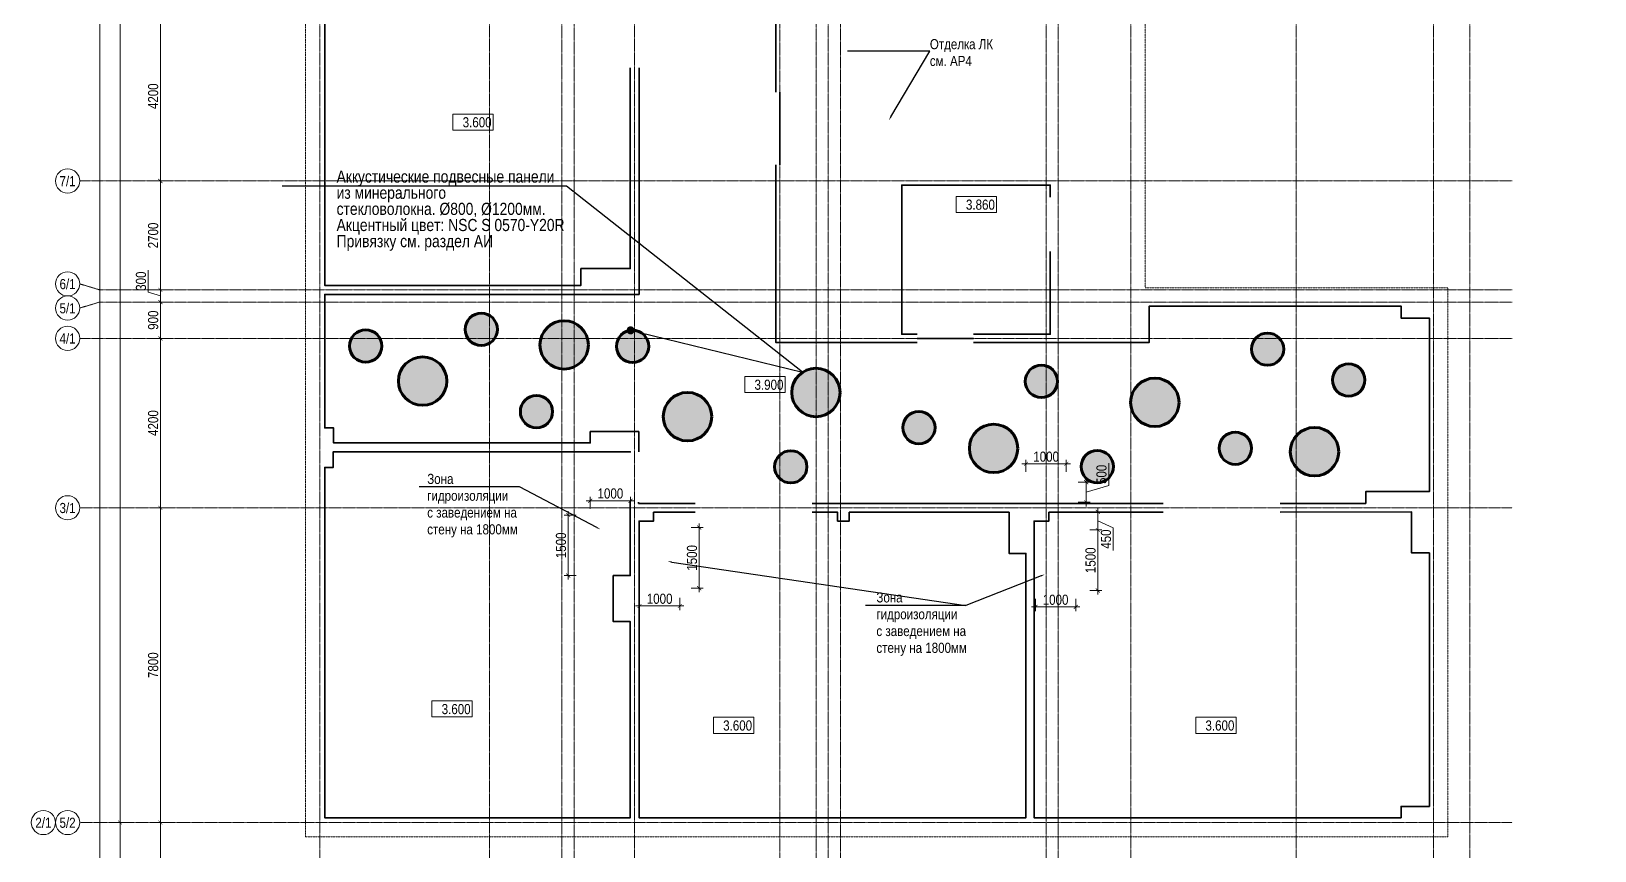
# Model space of a CAD drawing. Header units: millimetres. Extents: x -328335 to 1213373, y -208171 to 164144.
# Drawn here: x -7155 to 31598, y 12801 to 33110 of the extents above; entities that cross this region are included whole.
import ezdxf
from ezdxf import colors
from ezdxf.entities.mleader import LeaderData, LeaderLine
from ezdxf.enums import TextEntityAlignment as Align
from ezdxf.math import Vec2, Vec3

# ---------------------------------------------------------------- set-up
doc = ezdxf.new("R2010")
doc.units = ezdxf.units.MM
doc.header["$LTSCALE"] = 0.5
doc.linetypes.add('CENTER', pattern=[50.8, 31.75, -6.35, 6.35, -6.35])
doc.linetypes.add('DASHED', pattern=[19.05, 12.7, -6.35])
doc.layers.get('Defpoints').update_dxf_attribs({"color": 140})
for name, color, linetype, lineweight in [('АИ_Плинтус', 3, 'Continuous', 9), ('АИ_Полы', 1, 'Continuous', 9), ('АИ_Полы_размеры', 7, 'Continuous', 5), ('АР6_потолок_отм', 5, 'Continuous', 5), ('АЦ_Бафы', 8, 'Continuous', 0), ('АЦ_Выноски', 7, 'Continuous', 5), ('АЦ_Стены', 8, 'Continuous', 70), ('РД_Оси_размер', 8, 'Continuous', 0)]:
    doc.layers.add(name, color=color, linetype=linetype, lineweight=lineweight)
doc.layers.add('АИ_Т_Профиль', color=2, linetype='Continuous', lineweight=40, true_color=0xffff00)
doc.layers.add('РД_Оси_100', color=7, linetype='Continuous', lineweight=0, true_color=0x525252)
doc.layers.add('АР_Делит', color=120, linetype='Continuous', lineweight=0, plot=False)
doc.styles.add('Arial_Narrow_08', font='ARIALN.TTF', dxfattribs={"width": 0.8})
doc.styles.add('style1', font='ARIALN.TTF')
doc.styles.add('ккк', font='isocpeur.ttf', dxfattribs={"width": 0.85, "oblique": 15})
doc.dimstyles.new('Dim100_ареал', dxfattribs={"dimscale": 100, "dimtxt": 2.5, "dimasz": 1, "dimexe": 1, "dimexo": 1, "dimgap": 0.5, "dimtad": 1, "dimzin": 12, "dimdsep": 46, "dimtxsty": 'style1', "dimblk": 'ARCHTICK', "dimcen": 1, "dimdle": 1, "dimaunit": 1, "dimadec": 0, "dimazin": 3, "dimtfac": 1, "dimtmove": 1, "dimatfit": 3, "dimldrblk": 'OPEN30', "dimfxl": 2, "dimfxlon": 1, "dimtolj": 1, "dimtzin": 0, "dimlwd": 5, "dimlwe": 5, "dimarcsym": 0})

# ---------------------------------------------------------------- blocks, each defined once
blk = doc.blocks.new('A-iden')
at = {"linetype": 'Continuous', "lineweight": 5}
blk.add_circle((0, -4), 3, dxfattribs=at)
at = {"color": 0, "linetype": 'Continuous', "lineweight": 20, "style": 'ккк', "width": 0.85}
blk.add_attdef('ID', text='', height=4, dxfattribs=at).set_placement((0.31, -3.85), align=Align.MIDDLE_CENTER)
blk = doc.blocks.new('_ArchTick')
at = {"color": 0, "linetype": 'ByBlock', "const_width": 0.15}
blk.add_lwpolyline([(-0.5, -0.5), (0.5, 0.5)], dxfattribs=at)
blk = doc.blocks.new('*D402')
at = {"layer": 'Defpoints', "color": 0, "transparency": 16777216}
for p in [(-5455, 134700), (-2955, 134700), (-2955, 0)]:
    blk.add_point(p, dxfattribs=at)
at = {"layer": 'РД_Оси_размер', "color": 0, "lineweight": 5, "transparency": 16777216}
for p, q in [((-5255, 134700), (-5555, 134700)), ((-5455, -100), (-5455, 134800)), ((-5255, 0), (-5555, 0))]:
    blk.add_line(p, q, dxfattribs=at)
at = {"layer": 'РД_Оси_размер', "color": 0, "lineweight": 5, "transparency": 16777216, "xscale": 100, "yscale": 100, "zscale": 100}
for p, rotation in [((-5455, 134700), 90), ((-5455, 0), 270)]:
    blk.add_blockref('_ArchTick', p, dxfattribs=dict(at, rotation=rotation))
at = {"layer": 'РД_Оси_размер', "color": 0, "transparency": 16777216, "insert": (-5633, 67350), "char_height": 250, "attachment_point": 5, "rotation": 90, "style": 'style1'}
blk.add_mtext('\\A1;134700', dxfattribs=at)
blk = doc.blocks.new('_Open30')
at = {"color": 0, "linetype": 'ByBlock', "lineweight": -2}
for p, q in [((-1, 0.27), (0, 0)), ((0, 0), (-1, -0.27)), ((0, 0), (-1, 0))]:
    blk.add_line(p, q, dxfattribs=at)
blk = doc.blocks.new('*D31')
at = {"layer": 'Defpoints', "color": 0, "transparency": 16777216}
for p in [(-3955, 13500), (-3220, 13500), (-2955, 0)]:
    blk.add_point(p, dxfattribs=at)
at = {"layer": 'РД_Оси_размер', "color": 0, "lineweight": 5, "transparency": 16777216}
for p, q in [((-3955, -100), (-3955, 13600)), ((-3755, 13500), (-4055, 13500)), ((-3755, 0), (-4055, 0))]:
    blk.add_line(p, q, dxfattribs=at)
at = {"layer": 'РД_Оси_размер', "color": 0, "lineweight": 5, "transparency": 16777216, "xscale": 100, "yscale": 100, "zscale": 100}
for p, rotation in [((-3955, 13500), 90), ((-3955, 0), 270)]:
    blk.add_blockref('_ArchTick', p, dxfattribs=dict(at, rotation=rotation))
at = {"layer": 'РД_Оси_размер', "color": 0, "transparency": 16777216, "insert": (-4133, 6750), "char_height": 250, "attachment_point": 5, "rotation": 90, "style": 'style1'}
blk.add_mtext('\\A1;13500', dxfattribs=at)
blk = doc.blocks.new('*D32')
at = {"layer": 'Defpoints', "color": 0, "transparency": 16777216}
for p in [(-3955, 21300), (-2955, 21300), (-3220, 13500)]:
    blk.add_point(p, dxfattribs=at)
at = {"layer": 'РД_Оси_размер', "color": 0, "lineweight": 5, "transparency": 16777216}
for p, q in [((-3955, 13400), (-3955, 21400)), ((-3755, 21300), (-4055, 21300)), ((-3755, 13500), (-4055, 13500))]:
    blk.add_line(p, q, dxfattribs=at)
at = {"layer": 'РД_Оси_размер', "color": 0, "lineweight": 5, "transparency": 16777216, "xscale": 100, "yscale": 100, "zscale": 100}
for p, rotation in [((-3955, 21300), 90), ((-3955, 13500), 270)]:
    blk.add_blockref('_ArchTick', p, dxfattribs=dict(at, rotation=rotation))
at = {"layer": 'РД_Оси_размер', "color": 0, "transparency": 16777216, "insert": (-4133, 17400), "char_height": 250, "attachment_point": 5, "rotation": 90, "style": 'style1'}
blk.add_mtext('\\A1;7800', dxfattribs=at)
blk = doc.blocks.new('*D403')
at = {"layer": 'Defpoints', "color": 0, "transparency": 16777216}
for p in [(-3955, 25500), (-2955, 25500), (-2955, 21300)]:
    blk.add_point(p, dxfattribs=at)
at = {"layer": 'РД_Оси_размер', "color": 0, "lineweight": 5, "transparency": 16777216}
for p, q in [((-3955, 21200), (-3955, 25600)), ((-3755, 25500), (-4055, 25500)), ((-3755, 21300), (-4055, 21300))]:
    blk.add_line(p, q, dxfattribs=at)
at = {"layer": 'РД_Оси_размер', "color": 0, "lineweight": 5, "transparency": 16777216, "xscale": 100, "yscale": 100, "zscale": 100}
for p, rotation in [((-3955, 25500), 90), ((-3955, 21300), 270)]:
    blk.add_blockref('_ArchTick', p, dxfattribs=dict(at, rotation=rotation))
at = {"layer": 'РД_Оси_размер', "color": 0, "transparency": 16777216, "insert": (-4133, 23400), "char_height": 250, "attachment_point": 5, "rotation": 90, "style": 'style1'}
blk.add_mtext('\\A1;4200', dxfattribs=at)
blk = doc.blocks.new('*D404')
at = {"layer": 'Defpoints', "color": 0, "transparency": 16777216}
for p in [(-3955, 26400), (-2955, 26400), (-2955, 25500)]:
    blk.add_point(p, dxfattribs=at)
at = {"layer": 'РД_Оси_размер', "color": 0, "lineweight": 5, "transparency": 16777216}
for p, q in [((-3755, 26400), (-4055, 26400)), ((-3955, 25400), (-3955, 26500)), ((-3755, 25500), (-4055, 25500))]:
    blk.add_line(p, q, dxfattribs=at)
at = {"layer": 'РД_Оси_размер', "color": 0, "lineweight": 5, "transparency": 16777216, "xscale": 100, "yscale": 100, "zscale": 100}
for p, rotation in [((-3955, 26400), 90), ((-3955, 25500), 270)]:
    blk.add_blockref('_ArchTick', p, dxfattribs=dict(at, rotation=rotation))
at = {"layer": 'РД_Оси_размер', "color": 0, "transparency": 16777216, "insert": (-4133, 25950), "char_height": 250, "attachment_point": 5, "rotation": 90, "style": 'style1'}
blk.add_mtext('\\A1;900', dxfattribs=at)
blk = doc.blocks.new('*D405')
at = {"layer": 'Defpoints', "color": 0, "transparency": 16777216}
for p in [(-3955, 26700), (-2955, 26700), (-2955, 26400)]:
    blk.add_point(p, dxfattribs=at)
at = {"layer": 'РД_Оси_размер', "color": 0, "lineweight": 5, "transparency": 16777216}
for p, q in [((-4258, 26641), (-4258, 27193)), ((-3955, 26300), (-3955, 26800)), ((-3955, 26550), (-4258, 26641)), ((-3755, 26700), (-4055, 26700)), ((-3755, 26400), (-4055, 26400))]:
    blk.add_line(p, q, dxfattribs=at)
at = {"layer": 'РД_Оси_размер', "color": 0, "lineweight": 5, "transparency": 16777216, "xscale": 100, "yscale": 100, "zscale": 100}
for p, rotation in [((-3955, 26700), 90), ((-3955, 26400), 270)]:
    blk.add_blockref('_ArchTick', p, dxfattribs=dict(at, rotation=rotation))
at = {"layer": 'РД_Оси_размер', "color": 0, "transparency": 16777216, "insert": (-4435, 26917), "char_height": 250, "attachment_point": 5, "rotation": 90, "style": 'style1'}
blk.add_mtext('\\A1;300', dxfattribs=at)
blk = doc.blocks.new('*D406')
at = {"layer": 'Defpoints', "color": 0, "transparency": 16777216}
for p in [(-3955, 29400), (-2955, 29400), (-2955, 26700)]:
    blk.add_point(p, dxfattribs=at)
at = {"layer": 'РД_Оси_размер', "color": 0, "lineweight": 5, "transparency": 16777216}
for p, q in [((-3955, 26600), (-3955, 29500)), ((-3755, 29400), (-4055, 29400)), ((-3755, 26700), (-4055, 26700))]:
    blk.add_line(p, q, dxfattribs=at)
at = {"layer": 'РД_Оси_размер', "color": 0, "lineweight": 5, "transparency": 16777216, "xscale": 100, "yscale": 100, "zscale": 100}
for p, rotation in [((-3955, 29400), 90), ((-3955, 26700), 270)]:
    blk.add_blockref('_ArchTick', p, dxfattribs=dict(at, rotation=rotation))
at = {"layer": 'РД_Оси_размер', "color": 0, "transparency": 16777216, "insert": (-4133, 28050), "char_height": 250, "attachment_point": 5, "rotation": 90, "style": 'style1'}
blk.add_mtext('\\A1;2700', dxfattribs=at)
blk = doc.blocks.new('*D407')
at = {"layer": 'Defpoints', "color": 0, "transparency": 16777216}
for p in [(-3955, 33600), (-2955, 33600), (-2955, 29400)]:
    blk.add_point(p, dxfattribs=at)
at = {"layer": 'РД_Оси_размер', "color": 0, "lineweight": 5, "transparency": 16777216}
for p, q in [((-3755, 33600), (-4055, 33600)), ((-3955, 29300), (-3955, 33700)), ((-3755, 29400), (-4055, 29400))]:
    blk.add_line(p, q, dxfattribs=at)
at = {"layer": 'РД_Оси_размер', "color": 0, "lineweight": 5, "transparency": 16777216, "xscale": 100, "yscale": 100, "zscale": 100}
for p, rotation in [((-3955, 33600), 90), ((-3955, 29400), 270)]:
    blk.add_blockref('_ArchTick', p, dxfattribs=dict(at, rotation=rotation))
at = {"layer": 'РД_Оси_размер', "color": 0, "transparency": 16777216, "insert": (-4133, 31500), "char_height": 250, "attachment_point": 5, "rotation": 90, "style": 'style1'}
blk.add_mtext('\\A1;4200', dxfattribs=at)
blk = doc.blocks.new('*D445')
at = {"layer": 'Defpoints', "color": 0, "transparency": 16777216}
for p in [(-4955, 13500), (-2955, 13500), (-2955, 0)]:
    blk.add_point(p, dxfattribs=at)
at = {"layer": 'РД_Оси_размер', "color": 0, "lineweight": 5, "transparency": 16777216}
for p, q in [((-4955, -100), (-4955, 13600)), ((-4755, 13500), (-5055, 13500)), ((-4755, 0), (-5055, 0))]:
    blk.add_line(p, q, dxfattribs=at)
at = {"layer": 'РД_Оси_размер', "color": 0, "lineweight": 5, "transparency": 16777216, "xscale": 100, "yscale": 100, "zscale": 100}
for p, rotation in [((-4955, 13500), 90), ((-4955, 0), 270)]:
    blk.add_blockref('_ArchTick', p, dxfattribs=dict(at, rotation=rotation))
at = {"layer": 'РД_Оси_размер', "color": 0, "transparency": 16777216, "insert": (-5133, 6750), "char_height": 250, "attachment_point": 5, "rotation": 90, "style": 'style1'}
blk.add_mtext('\\A1;13500', dxfattribs=at)
blk = doc.blocks.new('*D446')
at = {"layer": 'Defpoints', "color": 0, "transparency": 16777216}
for p in [(-4955, 63900), (-2955, 63900), (-2955, 13500)]:
    blk.add_point(p, dxfattribs=at)
at = {"layer": 'РД_Оси_размер', "color": 0, "lineweight": 5, "transparency": 16777216}
for p, q in [((-4955, 13400), (-4955, 64000)), ((-4755, 63900), (-5055, 63900)), ((-4755, 13500), (-5055, 13500))]:
    blk.add_line(p, q, dxfattribs=at)
at = {"layer": 'РД_Оси_размер', "color": 0, "lineweight": 5, "transparency": 16777216, "xscale": 100, "yscale": 100, "zscale": 100}
for p, rotation in [((-4955, 63900), 90), ((-4955, 13500), 270)]:
    blk.add_blockref('_ArchTick', p, dxfattribs=dict(at, rotation=rotation))
at = {"layer": 'РД_Оси_размер', "color": 0, "transparency": 16777216, "insert": (-5133, 38700), "char_height": 250, "attachment_point": 5, "rotation": 90, "style": 'style1'}
blk.add_mtext('\\A1;50400', dxfattribs=at)
blk = doc.blocks.new('Отметка_план')
at = {"color": 7, "lineweight": 5}
blk.add_lwpolyline([(0, 0), (10, 0), (10, 4), (0, 4)], close=True, dxfattribs=at)
at = {"style": 'Arial_Narrow_08', "width": 0.8}
blk.add_attdef('OTMG', text='', height=2.5, dxfattribs=at).set_placement((9.06, 0.7), align=Align.RIGHT)
blk = doc.blocks.new('*D187')
at = {"layer": 'Defpoints', "color": 0, "transparency": 16777216}
for p in [(7900, 20809), (7900, 19309), (9401, 19309)]:
    blk.add_point(p, dxfattribs=at)
at = {"layer": 'АИ_Полы_размеры', "color": 0, "lineweight": 5, "transparency": 16777216}
for p, q in [((9201, 20809), (9501, 20809)), ((9401, 20909), (9401, 19209)), ((9201, 19309), (9501, 19309))]:
    blk.add_line(p, q, dxfattribs=at)
at = {"layer": 'АИ_Полы_размеры', "color": 0, "lineweight": 5, "transparency": 16777216, "xscale": 100, "yscale": 100, "zscale": 100}
for p, rotation in [((9401, 20809), 90), ((9401, 19309), 270)]:
    blk.add_blockref('_ArchTick', p, dxfattribs=dict(at, rotation=rotation))
at = {"layer": 'АИ_Полы_размеры', "color": 0, "transparency": 16777216, "insert": (9223, 20059), "char_height": 250, "attachment_point": 5, "rotation": 90, "style": 'style1'}
blk.add_mtext('\\A1;1500', dxfattribs=at)
blk = doc.blocks.new('*D188')
at = {"layer": 'Defpoints', "color": 0, "transparency": 16777216}
for p in [(7920, 19310), (8920, 19310), (8920, 18867)]:
    blk.add_point(p, dxfattribs=at)
at = {"layer": 'АИ_Полы_размеры', "color": 0, "lineweight": 5, "transparency": 16777216}
for p, q in [((7920, 19067), (7920, 18767)), ((8920, 19067), (8920, 18767)), ((7820, 18867), (9020, 18867))]:
    blk.add_line(p, q, dxfattribs=at)
at = {"layer": 'АИ_Полы_размеры', "color": 0, "lineweight": 5, "transparency": 16777216, "xscale": 100, "yscale": 100, "zscale": 100, "rotation": 180}
blk.add_blockref('_ArchTick', (7920, 18867), dxfattribs=at)
at = {"layer": 'АИ_Полы_размеры', "color": 0, "lineweight": 5, "transparency": 16777216, "xscale": 100, "yscale": 100, "zscale": 100}
blk.add_blockref('_ArchTick', (8920, 18867), dxfattribs=at)
at = {"layer": 'АИ_Полы_размеры', "color": 0, "transparency": 16777216, "insert": (8420, 19045), "char_height": 250, "attachment_point": 5, "style": 'style1'}
blk.add_mtext('\\A1;1000', dxfattribs=at)
blk = doc.blocks.new('*D195')
at = {"layer": 'Defpoints', "color": 0, "transparency": 16777216}
for p in [(6700, 21120), (6154, 19620), (6700, 19620)]:
    blk.add_point(p, dxfattribs=at)
at = {"layer": 'АИ_Полы_размеры', "color": 0, "lineweight": 5, "transparency": 16777216}
for p, q in [((6354, 21120), (6054, 21120)), ((6154, 21220), (6154, 19520)), ((6354, 19620), (6054, 19620))]:
    blk.add_line(p, q, dxfattribs=at)
at = {"layer": 'АИ_Полы_размеры', "color": 0, "lineweight": 5, "transparency": 16777216, "xscale": 100, "yscale": 100, "zscale": 100}
for p, rotation in [((6154, 21120), 90), ((6154, 19620), 270)]:
    blk.add_blockref('_ArchTick', p, dxfattribs=dict(at, rotation=rotation))
at = {"layer": 'АИ_Полы_размеры', "color": 0, "transparency": 16777216, "insert": (5976, 20370), "char_height": 250, "attachment_point": 5, "rotation": 90, "style": 'style1'}
blk.add_mtext('\\A1;1500', dxfattribs=at)
blk = doc.blocks.new('*D196')
at = {"layer": 'Defpoints', "color": 0, "transparency": 16777216}
for p in [(7700, 21476), (6700, 19620), (7700, 19620)]:
    blk.add_point(p, dxfattribs=at)
at = {"layer": 'АИ_Полы_размеры', "color": 0, "lineweight": 5, "transparency": 16777216}
for p, q in [((6600, 21476), (7800, 21476)), ((6700, 21276), (6700, 21576)), ((7700, 21276), (7700, 21576))]:
    blk.add_line(p, q, dxfattribs=at)
at = {"layer": 'АИ_Полы_размеры', "color": 0, "lineweight": 5, "transparency": 16777216, "xscale": 100, "yscale": 100, "zscale": 100, "rotation": 180}
blk.add_blockref('_ArchTick', (6700, 21476), dxfattribs=at)
at = {"layer": 'АИ_Полы_размеры', "color": 0, "lineweight": 5, "transparency": 16777216, "xscale": 100, "yscale": 100, "zscale": 100}
blk.add_blockref('_ArchTick', (7700, 21476), dxfattribs=at)
at = {"layer": 'АИ_Полы_размеры', "color": 0, "transparency": 16777216, "insert": (7200, 21654), "char_height": 250, "attachment_point": 5, "style": 'style1'}
blk.add_mtext('\\A1;1000', dxfattribs=at)
blk = doc.blocks.new('*D201')
at = {"layer": 'Defpoints', "color": 0, "transparency": 16777216}
for p in [(18500, 22389), (17500, 21436), (18500, 21436)]:
    blk.add_point(p, dxfattribs=at)
at = {"layer": 'АИ_Полы_размеры', "color": 0, "lineweight": 5, "transparency": 16777216}
for p, q in [((17500, 22189), (17500, 22489)), ((18500, 22189), (18500, 22489)), ((17400, 22389), (18600, 22389))]:
    blk.add_line(p, q, dxfattribs=at)
at = {"layer": 'АИ_Полы_размеры', "color": 0, "lineweight": 5, "transparency": 16777216, "xscale": 100, "yscale": 100, "zscale": 100, "rotation": 180}
blk.add_blockref('_ArchTick', (17500, 22389), dxfattribs=at)
at = {"layer": 'АИ_Полы_размеры', "color": 0, "lineweight": 5, "transparency": 16777216, "xscale": 100, "yscale": 100, "zscale": 100}
blk.add_blockref('_ArchTick', (18500, 22389), dxfattribs=at)
at = {"layer": 'АИ_Полы_размеры', "color": 0, "transparency": 16777216, "insert": (18000, 22566), "char_height": 250, "attachment_point": 5, "style": 'style1'}
blk.add_mtext('\\A1;1000', dxfattribs=at)
blk = doc.blocks.new('*D202')
at = {"layer": 'Defpoints', "color": 0, "transparency": 16777216}
for p in [(18500, 21936), (18992, 21936), (18500, 21436)]:
    blk.add_point(p, dxfattribs=at)
at = {"layer": 'АИ_Полы_размеры', "color": 0, "lineweight": 5, "transparency": 16777216}
for p, q in [((19550, 21853), (19550, 22406)), ((18792, 21936), (19092, 21936)), ((18992, 21336), (18992, 22036)), ((18992, 21686), (19550, 21853)), ((18792, 21436), (19092, 21436))]:
    blk.add_line(p, q, dxfattribs=at)
at = {"layer": 'АИ_Полы_размеры', "color": 0, "lineweight": 5, "transparency": 16777216, "xscale": 100, "yscale": 100, "zscale": 100}
for p, rotation in [((18992, 21936), 90), ((18992, 21436), 270)]:
    blk.add_blockref('_ArchTick', p, dxfattribs=dict(at, rotation=rotation))
at = {"layer": 'АИ_Полы_размеры', "color": 0, "transparency": 16777216, "insert": (19373, 22129), "char_height": 250, "attachment_point": 5, "rotation": 90, "style": 'style1'}
blk.add_mtext('\\A1;500', dxfattribs=at)
blk = doc.blocks.new('*D185')
at = {"layer": 'Defpoints', "color": 0, "transparency": 16777216}
for p in [(18700, 20750), (19280, 20750), (18700, 19250)]:
    blk.add_point(p, dxfattribs=at)
at = {"layer": 'АИ_Полы_размеры', "color": 0, "lineweight": 5, "transparency": 16777216}
for p, q in [((19080, 20750), (19380, 20750)), ((19280, 19150), (19280, 20850)), ((19080, 19250), (19380, 19250))]:
    blk.add_line(p, q, dxfattribs=at)
at = {"layer": 'АИ_Полы_размеры', "color": 0, "lineweight": 5, "transparency": 16777216, "xscale": 100, "yscale": 100, "zscale": 100}
for p, rotation in [((19280, 20750), 90), ((19280, 19250), 270)]:
    blk.add_blockref('_ArchTick', p, dxfattribs=dict(at, rotation=rotation))
at = {"layer": 'АИ_Полы_размеры', "color": 0, "transparency": 16777216, "insert": (19102, 20000), "char_height": 250, "attachment_point": 5, "rotation": 90, "style": 'style1'}
blk.add_mtext('\\A1;1500', dxfattribs=at)
blk = doc.blocks.new('*D186')
at = {"layer": 'Defpoints', "color": 0, "transparency": 16777216}
for p in [(17734, 20824), (18734, 20824), (17734, 18842)]:
    blk.add_point(p, dxfattribs=at)
at = {"layer": 'АИ_Полы_размеры', "color": 0, "lineweight": 5, "transparency": 16777216}
for p, q in [((17734, 19042), (17734, 18742)), ((18734, 19042), (18734, 18742)), ((18834, 18842), (17634, 18842))]:
    blk.add_line(p, q, dxfattribs=at)
at = {"layer": 'АИ_Полы_размеры', "color": 0, "lineweight": 5, "transparency": 16777216, "xscale": 100, "yscale": 100, "zscale": 100, "rotation": 180}
blk.add_blockref('_ArchTick', (17734, 18842), dxfattribs=at)
at = {"layer": 'АИ_Полы_размеры', "color": 0, "lineweight": 5, "transparency": 16777216, "xscale": 100, "yscale": 100, "zscale": 100}
blk.add_blockref('_ArchTick', (18734, 18842), dxfattribs=at)
at = {"layer": 'АИ_Полы_размеры', "color": 0, "transparency": 16777216, "insert": (18234, 19020), "char_height": 250, "attachment_point": 5, "style": 'style1'}
blk.add_mtext('\\A1;1000', dxfattribs=at)
blk = doc.blocks.new('*D206')
at = {"layer": 'Defpoints', "color": 0, "transparency": 16777216}
for p in [(18700, 21200), (19280, 21200), (18700, 20750)]:
    blk.add_point(p, dxfattribs=at)
at = {"layer": 'АИ_Полы_размеры', "color": 0, "lineweight": 5, "transparency": 16777216}
for p, q in [((19080, 21200), (19380, 21200)), ((19280, 20650), (19280, 21300)), ((19280, 20975), (19660, 20805)), ((19080, 20750), (19380, 20750)), ((19660, 20805), (19660, 20244))]:
    blk.add_line(p, q, dxfattribs=at)
at = {"layer": 'АИ_Полы_размеры', "color": 0, "lineweight": 5, "transparency": 16777216, "xscale": 100, "yscale": 100, "zscale": 100}
for p, rotation in [((19280, 21200), 90), ((19280, 20750), 270)]:
    blk.add_blockref('_ArchTick', p, dxfattribs=dict(at, rotation=rotation))
at = {"layer": 'АИ_Полы_размеры', "color": 0, "transparency": 16777216, "insert": (19483, 20524), "char_height": 250, "attachment_point": 5, "rotation": 90, "style": 'style1'}
blk.add_mtext('\\A1;450', dxfattribs=at)
blk = doc.blocks.new('Баф_ж2_1200')
at = {"layer": 'АЦ_Стены', "true_color": 0xfdb230}
h = blk.add_hatch(color=40, dxfattribs=at)
h.dxf.hatch_style = 1
h.paths.add_polyline_path([(600, 0, 1), (-600, 0, 1)])
at = {"layer": 'АЦ_Стены', "color": 40, "true_color": 0xfdb230}
blk.add_circle((0, 0), 600, dxfattribs=at)
blk = doc.blocks.new('Баф_ж2_800')
at = {"layer": 'АЦ_Стены', "true_color": 0xfdb230}
h = blk.add_hatch(color=40, dxfattribs=at)
h.dxf.hatch_style = 1
h.paths.add_polyline_path([(400, 0, 1), (-400, 0, 1)])
at = {"layer": 'АЦ_Стены', "color": 40, "true_color": 0xfdb230}
blk.add_circle((0, 0), 400, dxfattribs=at)
blk = doc.blocks.new('_Dot')
at = {"color": 0, "linetype": 'ByBlock', "lineweight": -2}
blk.add_line((-0.5, 0), (-1, 0), dxfattribs=at)
at = {"color": 0, "linetype": 'ByBlock', "const_width": 0.5}
blk.add_lwpolyline([(-0.25, 0, 1), (0.25, 0, 1)], format="xyb", close=True, dxfattribs=at)
blk = doc.blocks.new('СОШ_2200_АР_ОСИ_М100_28.05.24')
at = {"layer": 'АР_Делит', "color": 5, "linetype": 'DASHED'}
blk.add_lwpolyline([(114955, 135155), (114955, -355), (93595.036, -355), (93595.036, 13855), (94145, 13855), (94145, 68320), (66055, 68320), (66055, 13857.73), (83455, 13857.73), (83455, -355), (45245, -355), (45245, 13145), (44695, 13145), (44695, 26755), (45245, 26755), (45245, 68320), (20455, 68320), (20455, 26755), (27955, 26755), (27955, 13145), (-355, 13145), (-355, 100855), (37145, 100855), (37145, 129155)], dxfattribs=at)
at = {"layer": 'РД_Оси_100', "color": 8, "linetype": 'CENTER', "true_color": 0x808080}
for p, q in [((0, -6155), (0, 139938.679)), ((4200, -6155), (4200, 139938.679)), ((20100, -6155), (20100, 139938.679)), ((24200, -6155), (24200, 139938.679)), ((27600, -6155), (27600, 139938.679)), ((29555, 29400), (-5954.958, 29400)), ((-5954.958, 21300), (29555, 21300)), ((-5954.958, 13500), (29555, 13500))]:
    blk.add_line(p, q, dxfattribs=at)
for points in [[(5849.555, 139938.679), (6000, 139538.679), (6000, -6194.559)], [(6300, -6195.83), (6300, 139538.679), (6450, 139938.679)], [(7800, -6155), (7800, 139938.679)], [(11400, 139938.679), (11400, -6155)], [(12000.12, -6155), (12300, -5755), (12300, 139538.679), (12000, 139938.679)], [(12600, -6155), (12600, 139938.679)], [(13200, -6155), (12900, -5755), (12900, 139538.679), (13220.167, 139939.357)], [(17850, 139938.679), (18000, 139538.679), (18000, -6194.092)], [(18300, -6196.31), (18300, 139538.679), (18450, 139938.679)], [(28500, -6155), (28500, 139938.679)], [(29555, 26700), (-5454.958, 26700), (-5954.958, 26850)], [(29555, 26400), (-5454.958, 26400), (-5954.958, 26250)], [(29555, 25500), (-5954.958, 25500)]]:
    blk.add_lwpolyline(points, dxfattribs=at)
at = {"layer": 'РД_Оси_100', "color": 0}
ref = blk.add_blockref('A-iden', (-6254.958, 29800), dxfattribs=dict(at, xscale=100, yscale=100, zscale=100))
ref.add_attrib('ID', '7/1', dxfattribs={"layer": '0', "linetype": 'Continuous', "height": 250, "style": 'style1'}).set_placement((-6254.958, 29400), align=Align.MIDDLE)
ref = blk.add_blockref('A-iden', (-6254.958, 27250), dxfattribs=dict(at, xscale=100, yscale=100, zscale=100))
ref.add_attrib('ID', '6/1', dxfattribs={"layer": '0', "linetype": 'Continuous', "height": 250, "style": 'style1'}).set_placement((-6254.958, 26850), align=Align.MIDDLE)
ref = blk.add_blockref('A-iden', (-6254.957, 26650), dxfattribs=dict(at, xscale=100, yscale=100, zscale=100))
ref.add_attrib('ID', '5/1', dxfattribs={"layer": '0', "linetype": 'Continuous', "height": 250, "style": 'style1'}).set_placement((-6254.957, 26250), align=Align.MIDDLE)
ref = blk.add_blockref('A-iden', (-6254.958, 25900), dxfattribs=dict(at, xscale=100, yscale=100, zscale=100))
ref.add_attrib('ID', '4/1', dxfattribs={"layer": '0', "linetype": 'Continuous', "height": 250, "style": 'style1'}).set_placement((-6254.958, 25500), align=Align.MIDDLE)
ref = blk.add_blockref('A-iden', (-6254.958, 21700), dxfattribs=dict(at, xscale=100, yscale=100, zscale=100))
ref.add_attrib('ID', '3/1', dxfattribs={"layer": '0', "linetype": 'Continuous', "height": 250, "style": 'style1'}).set_placement((-6254.958, 21300), align=Align.MIDDLE)
ref = blk.add_blockref('A-iden', (-6854.958, 13900), dxfattribs=dict(at, xscale=100, yscale=100, zscale=100))
ref.add_attrib('ID', '2/1', dxfattribs={"layer": '0', "linetype": 'Continuous', "height": 250, "style": 'style1'}).set_placement((-6854.958, 13500), align=Align.MIDDLE)
ref = blk.add_blockref('A-iden', (-6254.958, 13900), dxfattribs=dict(at, xscale=100, yscale=100, zscale=100))
ref.add_attrib('ID', '5/2', dxfattribs={"layer": '0', "linetype": 'Continuous', "height": 250, "style": 'style1'}).set_placement((-6254.958, 13500), align=Align.MIDDLE)
at = {"layer": 'РД_Оси_размер'}
for base, p1, p2, picture, middle in [((-5454.958, 134700), (-2954.958, 0), (-2954.958, 134700), '*D402', (-5632.601, 67350)), ((-4954.958, 63900), (-2954.958, 13500), (-2954.958, 63900), '*D446', (-5132.601, 38700)), ((-3954.958, 33600), (-2954.958, 29400), (-2954.958, 33600), '*D407', (-4132.601, 31500)), ((-3954.958, 29400), (-2954.958, 26700), (-2954.958, 29400), '*D406', (-4132.601, 28050)), ((-3954.958, 26700), (-2954.958, 26400), (-2954.958, 26700), '*D405', (-4435.244, 26690.793)), ((-3954.958, 26400), (-2954.958, 25500), (-2954.958, 26400), '*D404', (-4132.601, 25950)), ((-3954.958, 25500), (-2954.958, 21300), (-2954.958, 25500), '*D403', (-4132.601, 23400)), ((-3954.958, 21300), (-3220.264, 13500), (-2954.958, 21300), '*D32', (-4132.601, 17400)), ((-4954.958, 13500), (-2954.958, 0), (-2954.958, 13500), '*D445', (-5132.601, 6750)), ((-3954.958, 13500), (-2954.958, 0), (-3220.264, 13500), '*D31', (-4132.601, 6750))]:
    dim = blk.add_linear_dim(base=base, p1=p1, p2=p2, angle=90, dimstyle='Dim100_ареал', dxfattribs=at)
    dim.commit()
    dim.dimension.update_dxf_attribs({"geometry": picture, "text_midpoint": middle})

msp = doc.modelspace()

# ---------------------------------------------------------------- linework, layer by layer
at = {"layer": 'АИ_Плинтус', "color": 24, "linetype": 'ByBlock', "lineweight": 35, "true_color": 0xa52900}
for points in [[(7690, 35100), (7690, 35900), (340.115, 35899.964), (339.885, 35330.036), (120, 35330.024), (120, 26809.995), (6470, 26809.995), (6470, 27230), (7690, 27230), (7689.999, 32200)], [(11299.963, 31600), (11299.963, 33939.286), (12190, 33940.51), (12190, 34500)], [(7910, 32200), (7910, 26589.998), (120, 26589.992), (120, 23280), (340.343, 23279.796), (340.343, 22910), (6699.787, 22910.011), (6700.213, 23189.988), (7900.776, 23189.978), (7900.349, 22690)], [(14800, 25400), (11300, 25400), (11300, 29800)], [(23800, 21410), (25920.609, 21410), (25920.609, 21700), (27500, 21700), (27500, 26000), (26800, 26000), (26800, 26300), (20556.007, 26300), (20556.007, 25400), (16200, 25400)], [(7690, 22671.48), (7690, 22690), (330, 22690), (330, 22299.35), (120, 22299.35), (120, 13620), (7690, 13620), (7690, 18480), (7270, 18480), (7270, 19620), (7690, 19620), (7690, 21440)], [(7900, 21440), (7900, 21410), (9301, 21410)], [(12200, 21410), (20900, 21410)], [(9300, 21190), (8269.819, 21190), (8270, 20970), (7910, 20970), (7910, 13620), (17500, 13620), (17500, 20170), (17080, 20170), (17080, 21190), (13120, 21190), (13120, 20970), (12830, 20970), (12830, 21190), (12200, 21190)], [(20900, 21190), (18070, 21190), (18070, 20970), (17700, 20970), (17700, 13620), (26800, 13620), (26800, 13900), (27500, 13900), (27500, 20180), (27060, 20180), (27060, 21200), (23800, 21190)]]:
    msp.add_lwpolyline(points, dxfattribs=at)
at = {"layer": 'АИ_Плинтус', "color": 160, "linetype": 'ByBlock', "lineweight": 35, "true_color": 0x003fff}
for points in [[(14800, 25600), (14420, 25600), (14420, 29300), (18100, 29300), (18100, 29000)], [(18100, 27650), (18100, 25600), (16200, 25600)]]:
    msp.add_lwpolyline(points, dxfattribs=at)
at = {"layer": 'АИ_Т_Профиль', "linetype": 'ByBlock', "lineweight": 35}
for points in [[(11400, 29800), (11400, 31600)], [(14800, 25500), (16200, 25500)]]:
    msp.add_lwpolyline(points, dxfattribs=at)

# ---------------------------------------------------------------- block references
at = {"layer": 'АР6_потолок_отм'}
ref = msp.add_blockref('Отметка_план', (3297.65, 30659.442), dxfattribs=dict(at, xscale=100, yscale=100, zscale=100))
ref.add_attrib('OTMG', '3.600', dxfattribs={"layer": '0', "color": 0, "height": 250, "style": 'style1'}).set_placement((4255.068, 30979.259), align=Align.TOP_RIGHT)
ref = msp.add_blockref('Отметка_план', (15771.961, 28618.12), dxfattribs=dict(at, xscale=100, yscale=100, zscale=100))
ref.add_attrib('OTMG', '3.860', dxfattribs={"layer": '0', "color": 0, "height": 250, "style": 'style1'}).set_placement((16729.379, 28937.936), align=Align.TOP_RIGHT)
ref = msp.add_blockref('Отметка_план', (10531.4, 24155.656), dxfattribs=dict(at, xscale=100, yscale=100, zscale=100))
ref.add_attrib('OTMG', '3.900', dxfattribs={"layer": '0', "color": 0, "height": 250, "style": 'style1'}).set_placement((11488.818, 24475.472), align=Align.TOP_RIGHT)
ref = msp.add_blockref('Отметка_план', (2777.104, 16117.313), dxfattribs=dict(at, xscale=100, yscale=100, zscale=100))
ref.add_attrib('OTMG', '3.600', dxfattribs={"layer": '0', "color": 0, "height": 250, "style": 'style1'}).set_placement((3734.522, 16437.13), align=Align.TOP_RIGHT)
ref = msp.add_blockref('Отметка_план', (9754.278, 15710.533), dxfattribs=dict(at, xscale=100, yscale=100, zscale=100))
ref.add_attrib('OTMG', '3.600', dxfattribs={"layer": '0', "color": 0, "height": 250, "style": 'style1'}).set_placement((10711.696, 16030.349), align=Align.TOP_RIGHT)
ref = msp.add_blockref('Отметка_план', (21708.716, 15710.533), dxfattribs=dict(at, xscale=100, yscale=100, zscale=100))
ref.add_attrib('OTMG', '3.600', dxfattribs={"layer": '0', "color": 0, "height": 250, "style": 'style1'}).set_placement((22666.134, 16030.349), align=Align.TOP_RIGHT)
at = {"layer": 'АЦ_Бафы'}
for name, p in [('Баф_ж2_800', (3999.303, 25722.247)), ('Баф_ж2_800', (1134.168, 25309.33)), ('Баф_ж2_1200', (6052.822, 25337.06)), ('Баф_ж2_800', (7749.755, 25300.955)), ('Баф_ж2_800', (23488.659, 25231.84)), ('Баф_ж2_1200', (2545.304, 24439.951)), ('Баф_ж2_800', (17882.551, 24433.484)), ('Баф_ж2_800', (25498.433, 24467.754)), ('Баф_ж2_1200', (12293.282, 24158.55)), ('Баф_ж2_1200', (20695.011, 23913.883)), ('Баф_ж2_800', (5367.341, 23683.467)), ('Баф_ж2_1200', (9110.898, 23559.193)), ('Баф_ж2_800', (14845.664, 23287.072)), ('Баф_ж2_1200', (16698.072, 22772.108)), ('Баф_ж2_1200', (24651.166, 22690.553)), ('Баф_ж2_800', (22689.383, 22775.301)), ('Баф_ж2_800', (11671.262, 22315.007)), ('Баф_ж2_800', (19267.237, 22320.285))]:
    msp.add_blockref(name, p, dxfattribs=at)
at = {"layer": 'РД_Оси_100'}
msp.add_blockref('СОШ_2200_АР_ОСИ_М100_28.05.24', (0, 0), dxfattribs=at)

# ---------------------------------------------------------------- dimensions: what is measured, and where the dimension line sits
at = {"layer": 'АИ_Полы_размеры'}
for base, p1, p2, picture, middle in [((18500, 22388.535), (17500, 21435.926), (18500, 21435.926), '*D201', (18000, 22566.179)), ((7700, 21476.082), (6700, 19620), (7700, 19620), '*D196', (7200, 21653.725)), ((8919.998, 18867.231), (7919.998, 19309.595), (8919.998, 19309.595), '*D188', (8419.998, 19044.874))]:
    dim = msp.add_linear_dim(base=base, p1=p1, p2=p2, dimstyle='Dim100_ареал', dxfattribs=at)
    dim.commit()
    dim.dimension.update_dxf_attribs({"geometry": picture, "text_midpoint": middle})
for base, p1, p2, angle, picture, middle in [((18992.364, 21935.926), (18500, 21435.926), (18500, 21935.926), 90, '*D202', (19372.651, 21903.305)), ((6153.915, 19620), (6700, 21120), (6700, 19620), 270, '*D195', (5976.272, 20370)), ((9400.613, 19309.303), (7900, 20809.303), (7900, 19309.303), 270, '*D187', (9222.97, 20059.303)), ((17733.98, 18842.364), (18733.98, 20824.453), (17733.98, 20824.453), 180, '*D186', (18233.98, 19020.007)), ((19280.065, 20750), (18700, 19250), (18700, 20750), 90, '*D185', (19102.421, 20000))]:
    dim = msp.add_linear_dim(base=base, p1=p1, p2=p2, angle=angle, dimstyle='Dim100_ареал', dxfattribs=at)
    dim.commit()
    dim.dimension.update_dxf_attribs({"geometry": picture, "text_midpoint": middle})
dim = msp.add_linear_dim(base=(19280.065, 21200), p1=(18700, 20750), p2=(18700, 21200), angle=90, dimstyle='Dim100_ареал', dxfattribs=at)
dim.commit()
dim.dimension.update_dxf_attribs({"geometry": '*D206', "text_midpoint": (19660.351, 20754.636), "dimtype": 160})

# ---------------------------------------------------------------- leaders
at = {"layer": 'АИ_Полы', "color": 7, "lineweight": 0}
ml = msp.add_multileader_mtext('Standard', dxfattribs=at)
ml.set_content('Отделка ЛК \\Pсм. АР4', color=7, style='style1')
ml.set_leader_properties()
ml.build(insert=Vec2(0, 0))
ml.multileader.update_dxf_attribs({"text_left_attachment_type": 6, "text_right_attachment_type": 6, "dogleg_length": 0.36, "arrow_head_size": 100})
ctx = ml.context
ctx.base_point, ctx.char_height, ctx.arrow_head_size, ctx.landing_gap_size, ctx.plane_origin = Vec3(15118.06, 32616.211), 250, 100, 0, Vec3(87155.881, 12533.354)
ctx.left_attachment, ctx.right_attachment = 6, 6
notes = []
notes.append((ctx, [(0, (1, 1, 0), (15117.7, 32616.211), (1, 0), 0.36, [(1, [(14100, 30901.619)], 0, [])])]))
ctx.mtext.insert, ctx.mtext.width, ctx.mtext.defined_height, ctx.mtext.flow_direction = Vec3(15118.06, 32916.211), 2384.53574, 799.326, 5
ml = msp.add_multileader_mtext('Standard', dxfattribs=at)
ml.set_content('Зона гидроизоляции\\Pс заведением на стену на 1800мм', color=7, style='style1')
ml.set_leader_properties()
ml.build(insert=Vec2(0, 0))
ml.multileader.update_dxf_attribs({"text_left_attachment_type": 6, "text_right_attachment_type": 6, "dogleg_length": 0.36, "arrow_head_size": 100})
ctx = ml.context
ctx.base_point, ctx.char_height, ctx.arrow_head_size, ctx.landing_gap_size, ctx.plane_origin = Vec3(2659.468, 21818.353), 250, 100, 0, Vec3(74907.739, 3935.585)
ctx.left_attachment, ctx.right_attachment = 6, 6
notes.append((ctx, [(1, (1, 1, 0), (4944.704, 21818.353), (-1, 0), 73.094, [(0, [(6954.633, 20763.7)], 0, [])])]))
ctx.mtext.insert, ctx.mtext.width, ctx.mtext.defined_height, ctx.mtext.flow_direction = Vec3(2659.468, 22141.852), 2384.53574, 799.326, 5
ml = msp.add_multileader_mtext('Standard', dxfattribs=at)
ml.set_content('Зона гидроизоляции\\Pс заведением на стену на 1800мм', color=7, style='style1')
ml.set_leader_properties()
ml.build(insert=Vec2(0, 0))
ml.multileader.update_dxf_attribs({"text_left_attachment_type": 6, "text_right_attachment_type": 6, "dogleg_length": 0.36, "arrow_head_size": 100})
ctx = ml.context
ctx.base_point, ctx.char_height, ctx.arrow_head_size, ctx.landing_gap_size, ctx.plane_origin = Vec3(13793.364, 18881.774), 250, 100, 0, Vec3(81765.349, 1913.693)
ctx.left_attachment, ctx.right_attachment = 6, 6
notes.append((ctx, [(1, (1, 1, 0), (16005.696, 18881.774), (-1, 0), 0.36, [(0, [(8620.213, 19970.578)], 0, []), (1, [(17970.755, 19650.723)], 0, [])])]))
ctx.mtext.insert, ctx.mtext.width, ctx.mtext.defined_height, ctx.mtext.flow_direction = Vec3(13793.364, 19205.273), 2456.98748, 363.96, 5
at = {"layer": 'АЦ_Выноски'}
ml = msp.add_multileader_mtext('Standard', dxfattribs=at)
ml.set_content('Аккустические подвесные панели \\Pиз минерального \\P\\pxa0.66667;стекловолокна. %%C800, %%C1200мм.\\PАкцентный цвет: {\\C240;\\c2367469;NSC S 0570-Y20R\\PПривязку см. раздел АИ}', color=256, style='style1')
ml.set_leader_properties(color=256)
ml.set_arrow_properties(name='DOT')
ml.build(insert=Vec2(0, 0))
ml.multileader.update_dxf_attribs({"has_dogleg": 0, "text_left_attachment_type": 6, "text_right_attachment_type": 6, "arrow_head_size": 200, "scale": 100})
ctx = ml.context
ctx.base_point, ctx.scale, ctx.char_height, ctx.arrow_head_size, ctx.landing_gap_size, ctx.plane_origin, ctx.plane_x_axis, ctx.plane_y_axis = Vec3(363.318, 29270.889), 100, 300, 200, 50, Vec3(13858, 9827.527), Vec3(1, 0.00000001), Vec3(-0.00000001, 1)
ctx.left_attachment, ctx.right_attachment = 6, 6
notes.append((ctx, [(0, (1, 1, 0), (6909.089, 29270.889), (-1, -0.00000001), 800, [(1, [(7699.509, 25697.787), (11961.01, 24658.145)], 0, [])])]))
ctx.mtext.insert, ctx.mtext.text_direction, ctx.mtext.rotation, ctx.mtext.width, ctx.mtext.line_spacing_factor, ctx.mtext.flow_direction = Vec3(413.318, 29659.088), Vec3(1, 0.00000001), 0.00000001, 11047.033, 0.8, 5
for ctx, leaders in notes:
    for number, flags, end, landing, length, lines in leaders:
        leader = LeaderData()
        leader.index, (leader.has_last_leader_line, leader.has_dogleg_vector, leader.attachment_direction) = number, flags
        leader.last_leader_point, leader.dogleg_vector, leader.dogleg_length = Vec3(end), Vec3(landing), length
        for number, points, colour, breaks in lines:
            line = LeaderLine()
            line.index, line.vertices, line.color, line.breaks = number, Vec3.list(points), colors.encode_raw_color(colour), breaks
            leader.lines.append(line)
        ctx.leaders.append(leader)

doc.saveas('drawing.dxf')
